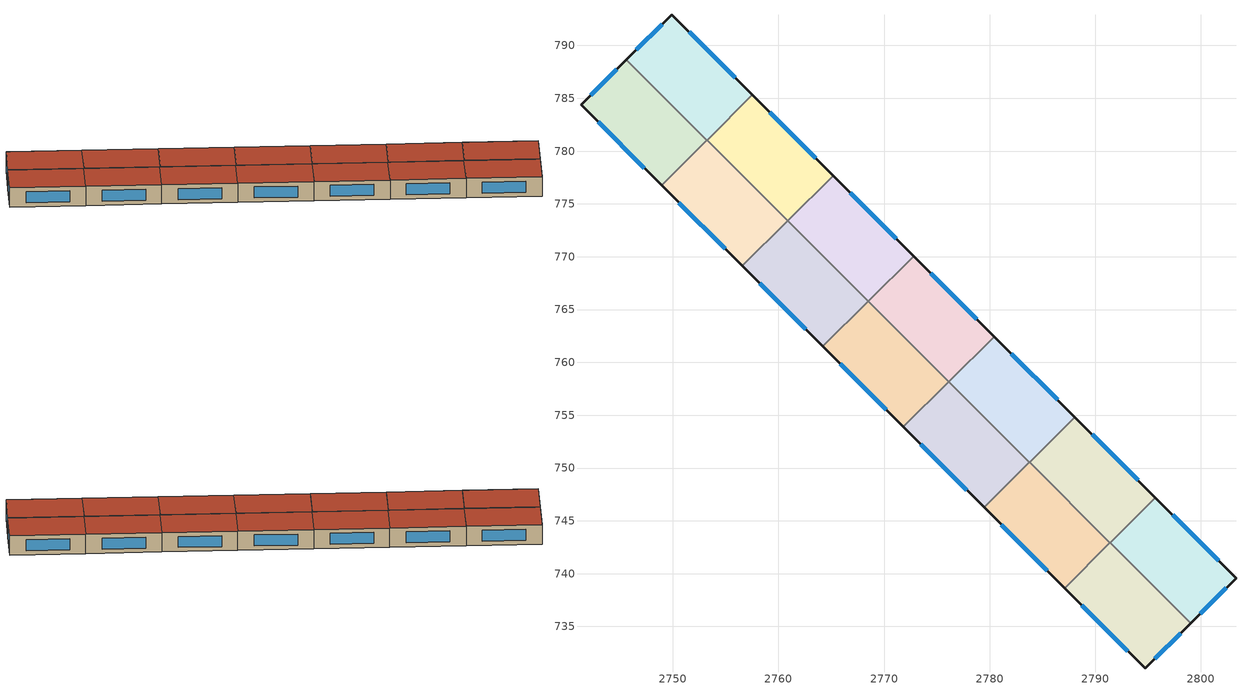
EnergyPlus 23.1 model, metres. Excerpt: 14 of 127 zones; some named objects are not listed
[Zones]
f8206452eb6b1209_F8_dwelling_0
 floor to f8206452eb6b1209_F7_dwelling_0 (EU_floor_Construction): 2803.32,739.57 2799.02,735.29 2791.4,742.91 2795.69,747.2 z24
 wall outside (EU_wall_Construction): 2799.02,735.29 2803.32,739.57 2795.69,747.2 z24:27
 wall to f8206452eb6b1209_F8_dwelling_1 (EU_wall_Construction): 2795.69,747.2 2791.4,742.91 z24:27
 wall to f8206452eb6b1209_F8_dwelling_7 (EU_wall_Construction): 2791.4,742.91 2799.02,735.29 z24:27
 window (EU_Window_Construction): 2801.68,741.2 2797.32,745.56 / 2799.94,736.21 2802.4,738.66 z24.64:26.36
 roof outside (EU_roof_Construction): 2803.32,739.57 2795.69,747.2 2791.4,742.91 2799.02,735.29 z27
f8206452eb6b1209_F8_dwelling_1
 floor to f8206452eb6b1209_F7_dwelling_1 (EU_floor_Construction): 2795.69,747.2 2791.4,742.91 2783.77,750.53 2788.06,754.82 z24
 wall outside (EU_wall_Construction): 2795.69,747.2 2788.06,754.82 z24:27
 wall to f8206452eb6b1209_F8_dwelling_2 (EU_wall_Construction): 2788.06,754.82 2783.77,750.53 z24:27
 wall to f8206452eb6b1209_F8_dwelling_8 (EU_wall_Construction): 2783.77,750.53 2791.38,742.93 z24:27
 wall to f8206452eb6b1209_F8_dwelling_7 (EU_wall_Construction): 2791.38,742.93 2791.4,742.91 z24:27
 window (EU_Window_Construction): 2794.05,748.83 2789.69,753.18 z24.64:26.36
 roof outside (EU_roof_Construction): 2791.4,742.91 2795.69,747.2 2788.06,754.82 2783.77,750.53 z27
f8206452eb6b1209_F8_dwelling_10
 floor to f8206452eb6b1209_F7_dwelling_10 (EU_floor_Construction): 2776.12,758.18 2771.84,753.89 2764.21,761.51 2768.49,765.8 z24
 wall outside (EU_wall_Construction): 2764.21,761.51 2771.84,753.89 z24:27
 wall to f8206452eb6b1209_F8_dwelling_11 (EU_wall_Construction): 2768.49,765.8 2764.21,761.51 z24:27
 wall to f8206452eb6b1209_F8_dwelling_9 (EU_wall_Construction): 2771.84,753.89 2776.12,758.18 z24:27
 wall to f8206452eb6b1209_F8_dwelling_3 (EU_wall_Construction): 2776.12,758.18 2768.52,765.78 z24:27
 wall to f8206452eb6b1209_F8_dwelling_4 (EU_wall_Construction): 2768.52,765.78 2768.49,765.8 z24:27
 window (EU_Window_Construction): 2765.84,759.88 2770.2,755.52 z24.64:26.36
 roof outside (EU_roof_Construction): 2771.84,753.89 2776.12,758.18 2768.49,765.8 2764.21,761.51 z27
f8206452eb6b1209_F8_dwelling_11
 floor to f8206452eb6b1209_F7_dwelling_11 (EU_floor_Construction): 2768.49,765.8 2764.21,761.51 2756.58,769.14 2760.86,773.43 z24
 wall outside (EU_wall_Construction): 2756.58,769.14 2764.21,761.51 z24:27
 wall to f8206452eb6b1209_F8_dwelling_12 (EU_wall_Construction): 2760.86,773.43 2756.58,769.14 z24:27
 wall to f8206452eb6b1209_F8_dwelling_4 (EU_wall_Construction): 2768.49,765.8 2760.89,773.4 z24:27
 wall to f8206452eb6b1209_F8_dwelling_5 (EU_wall_Construction): 2760.89,773.4 2760.86,773.43 z24:27
 window (EU_Window_Construction): 2758.21,767.51 2762.57,763.15 z24.64:26.36
 roof outside (EU_roof_Construction): 2764.21,761.51 2768.49,765.8 2760.86,773.43 2756.58,769.14 z27
f8206452eb6b1209_F8_dwelling_12
 floor to f8206452eb6b1209_F7_dwelling_12 (EU_floor_Construction): 2760.86,773.43 2756.58,769.14 2748.95,776.76 2753.23,781.05 z24
 wall outside (EU_wall_Construction): 2748.95,776.76 2756.58,769.14 z24:27
 wall to f8206452eb6b1209_F8_dwelling_13 (EU_wall_Construction): 2753.23,781.05 2748.95,776.76 z24:27
 wall to f8206452eb6b1209_F8_dwelling_5 (EU_wall_Construction): 2760.86,773.43 2753.25,781.03 z24:27
 wall to f8206452eb6b1209_F8_dwelling_6 (EU_wall_Construction): 2753.25,781.03 2753.23,781.05 z24:27
 window (EU_Window_Construction): 2750.58,775.13 2754.94,770.77 z24.64:26.36
 roof outside (EU_roof_Construction): 2756.58,769.14 2760.86,773.43 2753.23,781.05 2748.95,776.76 z27
f8206452eb6b1209_F8_dwelling_13
 floor to f8206452eb6b1209_F7_dwelling_13 (EU_floor_Construction): 2753.23,781.05 2748.95,776.76 2741.31,784.4 2745.61,788.67 z24
 wall outside (EU_wall_Construction): 2745.61,788.67 2741.31,784.4 2748.95,776.76 z24:27
 wall to f8206452eb6b1209_F8_dwelling_6 (EU_wall_Construction): 2753.23,781.05 2745.61,788.67 z24:27
 window (EU_Window_Construction): 2742.95,782.76 2747.31,778.4 / 2744.69,787.75 2742.23,785.31 z24.64:26.36
 roof outside (EU_roof_Construction): 2748.95,776.76 2753.23,781.05 2745.61,788.67 2741.31,784.4 z27
f8206452eb6b1209_F8_dwelling_2
 floor to f8206452eb6b1209_F7_dwelling_2 (EU_floor_Construction): 2788.06,754.82 2783.77,750.53 2776.15,758.15 2780.43,762.44 z24
 wall outside (EU_wall_Construction): 2788.06,754.82 2780.43,762.44 z24:27
 wall to f8206452eb6b1209_F8_dwelling_3 (EU_wall_Construction): 2780.43,762.44 2776.15,758.15 z24:27
 wall to f8206452eb6b1209_F8_dwelling_9 (EU_wall_Construction): 2776.15,758.15 2783.75,750.55 z24:27
 wall to f8206452eb6b1209_F8_dwelling_8 (EU_wall_Construction): 2783.75,750.55 2783.77,750.53 z24:27
 window (EU_Window_Construction): 2786.43,756.45 2782.06,760.81 z24.64:26.36
 roof outside (EU_roof_Construction): 2783.77,750.53 2788.06,754.82 2780.43,762.44 2776.15,758.15 z27
f8206452eb6b1209_F8_dwelling_3
 floor to f8206452eb6b1209_F7_dwelling_3 (EU_floor_Construction): 2780.43,762.44 2776.15,758.15 2768.52,765.78 2772.8,770.06 z24
 wall outside (EU_wall_Construction): 2780.43,762.44 2772.8,770.06 z24:27
 wall to f8206452eb6b1209_F8_dwelling_4 (EU_wall_Construction): 2772.8,770.06 2768.52,765.78 z24:27
 wall to f8206452eb6b1209_F8_dwelling_9 (EU_wall_Construction): 2776.12,758.18 2776.15,758.15 z24:27
 window (EU_Window_Construction): 2778.8,764.07 2774.44,768.43 z24.64:26.36
 roof outside (EU_roof_Construction): 2776.15,758.15 2780.43,762.44 2772.8,770.06 2768.52,765.78 z27
f8206452eb6b1209_F8_dwelling_4
 floor to f8206452eb6b1209_F7_dwelling_4 (EU_floor_Construction): 2772.8,770.06 2768.52,765.78 2760.89,773.4 2765.17,777.69 z24
 wall outside (EU_wall_Construction): 2772.8,770.06 2765.17,777.69 z24:27
 wall to f8206452eb6b1209_F8_dwelling_5 (EU_wall_Construction): 2765.17,777.69 2760.89,773.4 z24:27
 window (EU_Window_Construction): 2771.17,771.7 2766.8,776.05 z24.64:26.36
 roof outside (EU_roof_Construction): 2768.52,765.78 2772.8,770.06 2765.17,777.69 2760.89,773.4 z27
f8206452eb6b1209_F8_dwelling_5
 floor to f8206452eb6b1209_F7_dwelling_5 (EU_floor_Construction): 2765.17,777.69 2760.89,773.4 2753.25,781.03 2757.54,785.31 z24
 wall outside (EU_wall_Construction): 2765.17,777.69 2757.54,785.31 z24:27
 wall to f8206452eb6b1209_F8_dwelling_6 (EU_wall_Construction): 2757.54,785.31 2753.25,781.03 z24:27
 window (EU_Window_Construction): 2763.53,779.32 2759.17,783.68 z24.64:26.36
 roof outside (EU_roof_Construction): 2760.89,773.4 2765.17,777.69 2757.54,785.31 2753.25,781.03 z27
f8206452eb6b1209_F8_dwelling_6
 floor to f8206452eb6b1209_F7_dwelling_6 (EU_floor_Construction): 2757.54,785.31 2753.25,781.03 2745.61,788.67 2749.91,792.93 z24
 wall outside (EU_wall_Construction): 2757.54,785.31 2749.91,792.93 2745.61,788.67 z24:27
 window (EU_Window_Construction): 2748.99,792.02 2746.53,789.58 / 2755.9,786.95 2751.54,791.3 z24.64:26.36
 roof outside (EU_roof_Construction): 2753.25,781.03 2757.54,785.31 2749.91,792.93 2745.61,788.67 z27
f8206452eb6b1209_F8_dwelling_7
 floor to f8206452eb6b1209_F7_dwelling_7 (EU_floor_Construction): 2799.02,735.29 2794.72,731.02 2787.1,738.64 2791.38,742.93 z24
 wall outside (EU_wall_Construction): 2787.1,738.64 2794.72,731.02 2799.02,735.29 z24:27
 wall to f8206452eb6b1209_F8_dwelling_8 (EU_wall_Construction): 2791.38,742.93 2787.1,738.64 z24:27
 window (EU_Window_Construction): 2795.64,731.94 2798.1,734.38 / 2788.73,737.01 2793.09,732.65 z24.64:26.36
 roof outside (EU_roof_Construction): 2799.02,735.29 2791.38,742.93 2787.1,738.64 2794.72,731.02 z27
f8206452eb6b1209_F8_dwelling_8
 floor to f8206452eb6b1209_F7_dwelling_8 (EU_floor_Construction): 2791.38,742.93 2787.1,738.64 2779.47,746.26 2783.75,750.55 z24
 wall outside (EU_wall_Construction): 2779.47,746.26 2787.1,738.64 z24:27
 wall to f8206452eb6b1209_F8_dwelling_9 (EU_wall_Construction): 2783.75,750.55 2779.47,746.26 z24:27
 window (EU_Window_Construction): 2781.1,744.63 2785.46,740.27 z24.64:26.36
 roof outside (EU_roof_Construction): 2787.1,738.64 2791.38,742.93 2783.75,750.55 2779.47,746.26 z27
f8206452eb6b1209_F8_dwelling_9
 floor to f8206452eb6b1209_F7_dwelling_9 (EU_floor_Construction): 2783.75,750.55 2779.47,746.26 2771.84,753.89 2776.12,758.18 z24
 wall outside (EU_wall_Construction): 2771.84,753.89 2779.47,746.26 z24:27
 window (EU_Window_Construction): 2773.47,752.26 2777.83,747.9 z24.64:26.36
 roof outside (EU_roof_Construction): 2779.47,746.26 2783.75,750.55 2776.12,758.18 2771.84,753.89 z27
[Building]
EU S2 Campaign: North Axis=0; Terrain=City; Solar Distribution=FullExterior
[Site:Location]
Yerevan-Zvartnots.Intl.AP: Latitude=40.15; Longitude=44.383; Time Zone=4; Elevation=854
[SizingPeriod:WeatherFileDays]
AnnualSizingPeriod: Begin Month=1; Begin Day of Month=1; End Month=12; End Day of Month=31; Day of Week for Start Day=Monday; Use Weather File Daylight Saving Period=No; Use Weather File Rain and Snow Indicators=No
[MATERIAL]
EU_InternalMass_Material: Roughness=MediumRough; Thickness=0.1; Conductivity=1; Density=1800; Specific Heat=900; Thermal Absorptance=0.9; Solar Absorptance=0.7; Visible Absorptance=0.7
[MATERIAL:NOMASS] Roughness=MediumRough; Thermal Absorptance=0.9; Solar Absorptance=0.7; Visible Absorptance=0.7
Name | Thermal Resistance
EU_wall_NoMass | 1.05043
EU_roof_NoMass | 1.45357
EU_floor_NoMass | 0.478065
[WINDOWMATERIAL:SIMPLEGLAZINGSYSTEM]
EU_Window_SimpleGlazing: UFactor=2.5566; Solar Heat Gain Coefficient=0.75; Visible Transmittance=0.75
[CONSTRUCTION]
EU_wall_Construction: EU_wall_NoMass
EU_roof_Construction: EU_roof_NoMass
EU_floor_Construction: EU_floor_NoMass
EU_Window_Construction: EU_Window_SimpleGlazing
EU_InternalMass_Construction: EU_InternalMass_Material
[ZONE] Type=1; Multiplier=1; Ceiling Height=autocalculate; Floor Area=autocalculate; Part of Total Floor Area=Yes
Name | Volume
f8206452eb6b1209_F8_dwelling_0; f8206452eb6b1209_F8_dwelling_11 | 196.126
f8206452eb6b1209_F8_dwelling_1 | 196.137
f8206452eb6b1209_F8_dwelling_10; f8206452eb6b1209_F8_dwelling_12; f8206452eb6b1209_F8_dwelling_13; f8206452eb6b1209_F8_dwelling_7 | 196.113
f8206452eb6b1209_F8_dwelling_2 | 196.13
f8206452eb6b1209_F8_dwelling_3 | 196.123
f8206452eb6b1209_F8_dwelling_4 | 196.116
f8206452eb6b1209_F8_dwelling_5 | 196.135
f8206452eb6b1209_F8_dwelling_6 | 196.114
f8206452eb6b1209_F8_dwelling_8 | 196.108
f8206452eb6b1209_F8_dwelling_9 | 196.095
[INTERNALMASS] Construction=EU_InternalMass_Construction
Name | Zone or ZoneList | Surface Area
f8206452eb6b1209_F8_dwelling_0_EU_InternalMass | f8206452eb6b1209_F8_dwelling_0 | 65.3755
f8206452eb6b1209_F8_dwelling_1_EU_InternalMass | f8206452eb6b1209_F8_dwelling_1 | 65.3791
f8206452eb6b1209_F8_dwelling_2_EU_InternalMass | f8206452eb6b1209_F8_dwelling_2 | 65.3768
f8206452eb6b1209_F8_dwelling_3_EU_InternalMass | f8206452eb6b1209_F8_dwelling_3 | 65.3744
f8206452eb6b1209_F8_dwelling_4_EU_InternalMass | f8206452eb6b1209_F8_dwelling_4 | 65.372
f8206452eb6b1209_F8_dwelling_5_EU_InternalMass | f8206452eb6b1209_F8_dwelling_5 | 65.3781
f8206452eb6b1209_F8_dwelling_6_EU_InternalMass | f8206452eb6b1209_F8_dwelling_6 | 65.3714
f8206452eb6b1209_F8_dwelling_7_EU_InternalMass | f8206452eb6b1209_F8_dwelling_7 | 65.371
f8206452eb6b1209_F8_dwelling_8_EU_InternalMass | f8206452eb6b1209_F8_dwelling_8 | 65.3694
f8206452eb6b1209_F8_dwelling_9_EU_InternalMass | f8206452eb6b1209_F8_dwelling_9 | 65.3651
f8206452eb6b1209_F8_dwelling_10_EU_InternalMass | f8206452eb6b1209_F8_dwelling_10 | 65.371
f8206452eb6b1209_F8_dwelling_11_EU_InternalMass | f8206452eb6b1209_F8_dwelling_11 | 65.3753
f8206452eb6b1209_F8_dwelling_12_EU_InternalMass | f8206452eb6b1209_F8_dwelling_12 | 65.371
f8206452eb6b1209_F8_dwelling_13_EU_InternalMass | f8206452eb6b1209_F8_dwelling_13 | 65.371
[OTHEREQUIPMENT] Fuel Type=Electricity; Design Level Calculation Method=Watts/Area; Power per Zone Floor Area=1; Fraction Latent=0; Fraction Radiant=0; Fraction Lost=0; Carbon Dioxide Generation Rate=0; EndUse Subcategory=EU_Step8_InternalGains
Name | Zone or ZoneList or Space or SpaceList | Schedule
EU_Step8_InternalGain_f8206452eb6b1209_F8_dwelling_0_f000 | f8206452eb6b1209_F8_dwelling_0 | EU_Step8_GainSchedule_f8206452eb6b1209_F8_dwelling_0_f000
EU_Step8_InternalGain_f8206452eb6b1209_F8_dwelling_1_f000 | f8206452eb6b1209_F8_dwelling_1 | EU_Step8_GainSchedule_f8206452eb6b1209_F8_dwelling_1_f000
EU_Step8_InternalGain_f8206452eb6b1209_F8_dwelling_2_f000 | f8206452eb6b1209_F8_dwelling_2 | EU_Step8_GainSchedule_f8206452eb6b1209_F8_dwelling_2_f000
EU_Step8_InternalGain_f8206452eb6b1209_F8_dwelling_3_f000 | f8206452eb6b1209_F8_dwelling_3 | EU_Step8_GainSchedule_f8206452eb6b1209_F8_dwelling_3_f000
EU_Step8_InternalGain_f8206452eb6b1209_F8_dwelling_4_f000 | f8206452eb6b1209_F8_dwelling_4 | EU_Step8_GainSchedule_f8206452eb6b1209_F8_dwelling_4_f000
EU_Step8_InternalGain_f8206452eb6b1209_F8_dwelling_5_f000 | f8206452eb6b1209_F8_dwelling_5 | EU_Step8_GainSchedule_f8206452eb6b1209_F8_dwelling_5_f000
EU_Step8_InternalGain_f8206452eb6b1209_F8_dwelling_6_f000 | f8206452eb6b1209_F8_dwelling_6 | EU_Step8_GainSchedule_f8206452eb6b1209_F8_dwelling_6_f000
EU_Step8_InternalGain_f8206452eb6b1209_F8_dwelling_7_f000 | f8206452eb6b1209_F8_dwelling_7 | EU_Step8_GainSchedule_f8206452eb6b1209_F8_dwelling_7_f000
EU_Step8_InternalGain_f8206452eb6b1209_F8_dwelling_8_f000 | f8206452eb6b1209_F8_dwelling_8 | EU_Step8_GainSchedule_f8206452eb6b1209_F8_dwelling_8_f000
EU_Step8_InternalGain_f8206452eb6b1209_F8_dwelling_9_f000 | f8206452eb6b1209_F8_dwelling_9 | EU_Step8_GainSchedule_f8206452eb6b1209_F8_dwelling_9_f000
EU_Step8_InternalGain_f8206452eb6b1209_F8_dwelling_10_f000 | f8206452eb6b1209_F8_dwelling_10 | EU_Step8_GainSchedule_f8206452eb6b1209_F8_dwelling_10_f000
EU_Step8_InternalGain_f8206452eb6b1209_F8_dwelling_11_f000 | f8206452eb6b1209_F8_dwelling_11 | EU_Step8_GainSchedule_f8206452eb6b1209_F8_dwelling_11_f000
EU_Step8_InternalGain_f8206452eb6b1209_F8_dwelling_12_f000 | f8206452eb6b1209_F8_dwelling_12 | EU_Step8_GainSchedule_f8206452eb6b1209_F8_dwelling_12_f000
EU_Step8_InternalGain_f8206452eb6b1209_F8_dwelling_13_f000 | f8206452eb6b1209_F8_dwelling_13 | EU_Step8_GainSchedule_f8206452eb6b1209_F8_dwelling_13_f000
[ZONEVENTILATION:DESIGNFLOWRATE] Schedule=EU_AlwaysOn; Design Flow Rate Calculation Method=AirChanges/Hour; Air Changes per Hour=0.557805; Ventilation Type=Natural; Fan Pressure Rise=0; Fan Total Efficiency=1; Constant Term Coefficient=1; Temperature Term Coefficient=0; Velocity Term Coefficient=0; Velocity Squared Term Coefficient=0; Minimum Indoor Temperature=-100; Maximum Indoor Temperature=100; Delta Temperature=-100; Minimum Outdoor Temperature=-100; Maximum Outdoor Temperature=100; Maximum Wind Speed=40
Name | Zone or ZoneList or Space or SpaceList
EU_ConstantAir_f8206452eb6b1209_F8_dwelling_0 | f8206452eb6b1209_F8_dwelling_0
EU_ConstantAir_f8206452eb6b1209_F8_dwelling_1 | f8206452eb6b1209_F8_dwelling_1
EU_ConstantAir_f8206452eb6b1209_F8_dwelling_2 | f8206452eb6b1209_F8_dwelling_2
EU_ConstantAir_f8206452eb6b1209_F8_dwelling_3 | f8206452eb6b1209_F8_dwelling_3
EU_ConstantAir_f8206452eb6b1209_F8_dwelling_4 | f8206452eb6b1209_F8_dwelling_4
EU_ConstantAir_f8206452eb6b1209_F8_dwelling_5 | f8206452eb6b1209_F8_dwelling_5
EU_ConstantAir_f8206452eb6b1209_F8_dwelling_6 | f8206452eb6b1209_F8_dwelling_6
EU_ConstantAir_f8206452eb6b1209_F8_dwelling_7 | f8206452eb6b1209_F8_dwelling_7
EU_ConstantAir_f8206452eb6b1209_F8_dwelling_8 | f8206452eb6b1209_F8_dwelling_8
EU_ConstantAir_f8206452eb6b1209_F8_dwelling_9 | f8206452eb6b1209_F8_dwelling_9
EU_ConstantAir_f8206452eb6b1209_F8_dwelling_10 | f8206452eb6b1209_F8_dwelling_10
EU_ConstantAir_f8206452eb6b1209_F8_dwelling_11 | f8206452eb6b1209_F8_dwelling_11
EU_ConstantAir_f8206452eb6b1209_F8_dwelling_12 | f8206452eb6b1209_F8_dwelling_12
EU_ConstantAir_f8206452eb6b1209_F8_dwelling_13 | f8206452eb6b1209_F8_dwelling_13
[HVACTEMPLATE:ZONE:IDEALLOADSAIRSYSTEM] System Availability Schedule=EU_AlwaysOn; Maximum Heating Supply Air Temperature=50; Minimum Cooling Supply Air Temperature=13; Maximum Heating Supply Air Humidity Ratio=0.0156; Minimum Cooling Supply Air Humidity Ratio=0.0077; Heating Limit=NoLimit; Cooling Limit=NoLimit; Heating Availability Schedule=EU_AlwaysOn; Cooling Availability Schedule=EU_CoolingOff; Dehumidification Control Type=ConstantSensibleHeatRatio; Cooling Sensible Heat Ratio=0.7; Dehumidification Setpoint=60; Humidification Control Type=None; Humidification Setpoint=30; Outdoor Air Method=None; Outdoor Air Flow Rate per Person=0.00944; Outdoor Air Flow Rate per Zone Floor Area=0; Outdoor Air Flow Rate per Zone=0; Demand Controlled Ventilation Type=None; Outdoor Air Economizer Type=NoEconomizer; Heat Recovery Type=None; Sensible Heat Recovery Effectiveness=0.7; Latent Heat Recovery Effectiveness=0.65
Name | Template Thermostat
f8206452eb6b1209_F8_dwelling_0 | EU_HeatOnly_f8206452eb6b1209_F8_dwelling_0
f8206452eb6b1209_F8_dwelling_1 | EU_HeatOnly_f8206452eb6b1209_F8_dwelling_1
f8206452eb6b1209_F8_dwelling_2 | EU_HeatOnly_f8206452eb6b1209_F8_dwelling_2
f8206452eb6b1209_F8_dwelling_3 | EU_HeatOnly_f8206452eb6b1209_F8_dwelling_3
f8206452eb6b1209_F8_dwelling_4 | EU_HeatOnly_f8206452eb6b1209_F8_dwelling_4
f8206452eb6b1209_F8_dwelling_5 | EU_HeatOnly_f8206452eb6b1209_F8_dwelling_5
f8206452eb6b1209_F8_dwelling_6 | EU_HeatOnly_f8206452eb6b1209_F8_dwelling_6
f8206452eb6b1209_F8_dwelling_7 | EU_HeatOnly_f8206452eb6b1209_F8_dwelling_7
f8206452eb6b1209_F8_dwelling_8 | EU_HeatOnly_f8206452eb6b1209_F8_dwelling_8
f8206452eb6b1209_F8_dwelling_9 | EU_HeatOnly_f8206452eb6b1209_F8_dwelling_9
f8206452eb6b1209_F8_dwelling_10 | EU_HeatOnly_f8206452eb6b1209_F8_dwelling_10
f8206452eb6b1209_F8_dwelling_11 | EU_HeatOnly_f8206452eb6b1209_F8_dwelling_11
f8206452eb6b1209_F8_dwelling_12 | EU_HeatOnly_f8206452eb6b1209_F8_dwelling_12
f8206452eb6b1209_F8_dwelling_13 | EU_HeatOnly_f8206452eb6b1209_F8_dwelling_13
[SIZING:ZONE] Zone Cooling Design Supply Air Temperature Input Method=SupplyAirTemperature; Zone Cooling Design Supply Air Temperature=13; Zone Heating Design Supply Air Temperature Input Method=SupplyAirTemperature; Zone Heating Design Supply Air Temperature=50; Zone Cooling Design Supply Air Humidity Ratio=0.008; Zone Heating Design Supply Air Humidity Ratio=0.008; Cooling Design Air Flow Method=DesignDay; Cooling Design Air Flow Rate=0; Cooling Minimum Air Flow per Zone Floor Area=0.000762; Cooling Minimum Air Flow=0; Cooling Minimum Air Flow Fraction=0.2; Heating Design Air Flow Method=DesignDay; Heating Design Air Flow Rate=0; Heating Maximum Air Flow per Zone Floor Area=0.002032; Heating Maximum Air Flow=0.141576; Heating Maximum Air Flow Fraction=0.3; Account for Dedicated Outdoor Air System=No; Dedicated Outdoor Air System Control Strategy=NeutralSupplyAir; Dedicated Outdoor Air Low Setpoint Temperature for Design=autosize; Dedicated Outdoor Air High Setpoint Temperature for Design=autosize; Zone Load Sizing Method=Sensible Load Only No Latent Load; Zone Latent Cooling Design Supply Air Humidity Ratio Input Method=HumidityRatioDifference; Zone Cooling Design Supply Air Humidity Ratio Difference=0.005; Zone Latent Heating Design Supply Air Humidity Ratio Input Method=HumidityRatioDifference; Zone Humidification Design Supply Air Humidity Ratio Difference=0.005
f8206452eb6b1209_F8_dwelling_0; f8206452eb6b1209_F8_dwelling_1; f8206452eb6b1209_F8_dwelling_2; f8206452eb6b1209_F8_dwelling_3; f8206452eb6b1209_F8_dwelling_4; f8206452eb6b1209_F8_dwelling_5; f8206452eb6b1209_F8_dwelling_6; f8206452eb6b1209_F8_dwelling_7; f8206452eb6b1209_F8_dwelling_8; f8206452eb6b1209_F8_dwelling_9; f8206452eb6b1209_F8_dwelling_10; f8206452eb6b1209_F8_dwelling_11; f8206452eb6b1209_F8_dwelling_12; f8206452eb6b1209_F8_dwelling_13
[SCHEDULE:CONSTANT]
Name | Hourly Value
EU_AlwaysOn | 1
EU_CoolingOff | 0
[SCHEDULE:FILE] Column Number=1; Rows to Skip at Top=0; Number of Hours of Data=8760; Column Separator=Comma; Interpolate to Timestep=No; Minutes per Item=60; Adjust Schedule for Daylight Savings=Yes
Name | File
EU_Step8_GainSchedule_f8206452eb6b1209_F8_dwelling_0_f000 | ../../schedules/f8206452eb6b1209/f8206452eb6b1209_F8_dwelling_0_f000_gain.csv
EU_Step8_GainSchedule_f8206452eb6b1209_F8_dwelling_1_f000 | ../../schedules/f8206452eb6b1209/f8206452eb6b1209_F8_dwelling_1_f000_gain.csv
EU_Step8_GainSchedule_f8206452eb6b1209_F8_dwelling_2_f000 | ../../schedules/f8206452eb6b1209/f8206452eb6b1209_F8_dwelling_2_f000_gain.csv
EU_Step8_GainSchedule_f8206452eb6b1209_F8_dwelling_3_f000 | ../../schedules/f8206452eb6b1209/f8206452eb6b1209_F8_dwelling_3_f000_gain.csv
EU_Step8_GainSchedule_f8206452eb6b1209_F8_dwelling_4_f000 | ../../schedules/f8206452eb6b1209/f8206452eb6b1209_F8_dwelling_4_f000_gain.csv
EU_Step8_GainSchedule_f8206452eb6b1209_F8_dwelling_5_f000 | ../../schedules/f8206452eb6b1209/f8206452eb6b1209_F8_dwelling_5_f000_gain.csv
EU_Step8_GainSchedule_f8206452eb6b1209_F8_dwelling_6_f000 | ../../schedules/f8206452eb6b1209/f8206452eb6b1209_F8_dwelling_6_f000_gain.csv
EU_Step8_GainSchedule_f8206452eb6b1209_F8_dwelling_7_f000 | ../../schedules/f8206452eb6b1209/f8206452eb6b1209_F8_dwelling_7_f000_gain.csv
EU_Step8_GainSchedule_f8206452eb6b1209_F8_dwelling_8_f000 | ../../schedules/f8206452eb6b1209/f8206452eb6b1209_F8_dwelling_8_f000_gain.csv
EU_Step8_GainSchedule_f8206452eb6b1209_F8_dwelling_9_f000 | ../../schedules/f8206452eb6b1209/f8206452eb6b1209_F8_dwelling_9_f000_gain.csv
EU_Step8_GainSchedule_f8206452eb6b1209_F8_dwelling_10_f000 | ../../schedules/f8206452eb6b1209/f8206452eb6b1209_F8_dwelling_10_f000_gain.csv
EU_Step8_GainSchedule_f8206452eb6b1209_F8_dwelling_11_f000 | ../../schedules/f8206452eb6b1209/f8206452eb6b1209_F8_dwelling_11_f000_gain.csv
EU_Step8_GainSchedule_f8206452eb6b1209_F8_dwelling_12_f000 | ../../schedules/f8206452eb6b1209/f8206452eb6b1209_F8_dwelling_12_f000_gain.csv
EU_Step8_GainSchedule_f8206452eb6b1209_F8_dwelling_13_f000 | ../../schedules/f8206452eb6b1209/f8206452eb6b1209_F8_dwelling_13_f000_gain.csv
